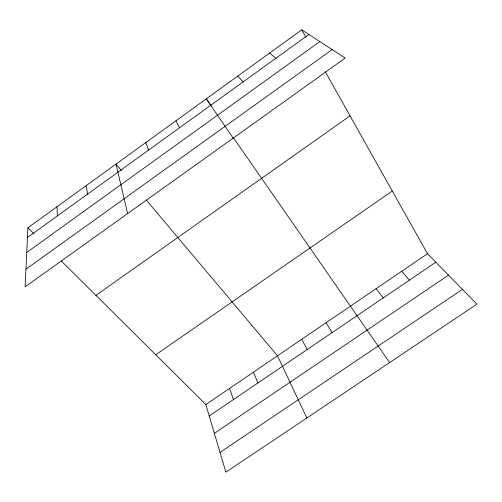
<?xml version="1.0" encoding="UTF-8"?>
<svg xmlns="http://www.w3.org/2000/svg" width="502" height="502" viewBox="0 0 502 502"><rect width="100%" height="100%" fill="white"/><g stroke="black" fill="none" stroke-linecap="round" stroke-linejoin="round"><path stroke-width="0.75" d="M27.917 227.764L25.1 286.843L345.225 58.056L301.746 29.844L27.917 227.764L34.036 233.844M27.453 237.502L308.874 34.469M26.738 252.462L319.856 41.591M25.941 269.185L332.167 49.585M95.932 295.352L350.057 115.843M155.733 354.776L392.288 191.024M205.833 404.562L427.503 253.705L476.9 304.143L225.887 472.156L205.833 404.562L61.219 260.858M209.227 416.001L435.836 262.213M214.373 433.351L448.499 275.14M220.027 452.402L462.43 289.365M269.649 53.043L275.855 58.288M237.835 76.04L243.131 81.895M401.7 271.262L409.444 280.129M121.428 170.567L115.987 164.11L127.621 213.576M146.283 200.06L277.512 355.78L306.841 417.971M376.073 288.7L383.239 297.912M211.16 105.834L206.291 98.838L233.166 138.138M233.235 137.517L389.627 362.557M326.093 322.717L332.129 332.594M301.746 29.844L305.906 37.248M325.277 71.73L427.503 253.705M301.721 339.302L307.218 349.505M175.938 120.781L179.503 127.803M253.46 372.145L257.89 382.976M145.837 142.537L148.573 150.117M229.565 388.404L233.48 399.542M86.388 185.502L87.499 194.18M57.033 206.724L57.347 215.935"/></g></svg>
